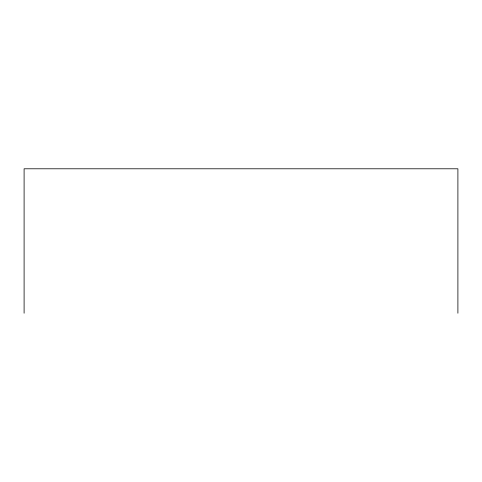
<?xml version="1.0" encoding="UTF-8"?>
<svg xmlns="http://www.w3.org/2000/svg" width="482" height="482" viewBox="0 0 482 482"><rect width="100%" height="100%" fill="white"/><g stroke="black" fill="none" stroke-linecap="round" stroke-linejoin="round"><path stroke-width="0.72" d="M457.9 313.21L457.9 168.79L24.1 168.79L24.1 313.21"/></g></svg>
